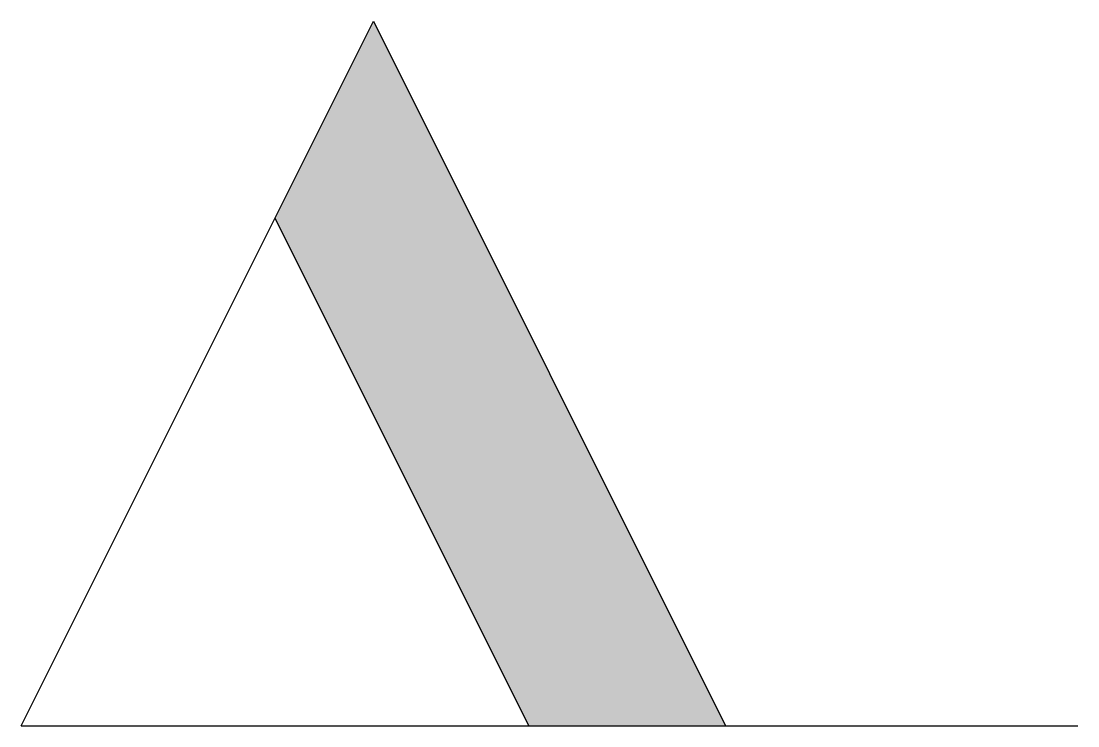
# Model space of a CAD drawing. Header units: metres. Extents: x -30915.01 to -30912.01, y 29917.99 to 29919.99.
import ezdxf

# ---------------------------------------------------------------- set-up
doc = ezdxf.new("R2010")
doc.units = ezdxf.units.M

# ---------------------------------------------------------------- blocks, each defined once
blk = doc.blocks.new('420060')
for p, q in [((-1, 0), (0, 2)), ((0, 2), (1, 0)), ((-0.2795, 1.441), (0.441, 0)), ((-1, 0), (2, 0))]:
    blk.add_line(p, q)
blk.add_solid([(-0.2795, 1.441), (0, 2), (0.441, 0), (1, 0)])

msp = doc.modelspace()

# ---------------------------------------------------------------- block references
msp.add_blockref('420060', (-30914.0052, 29917.9895))

doc.saveas('drawing.dxf')
